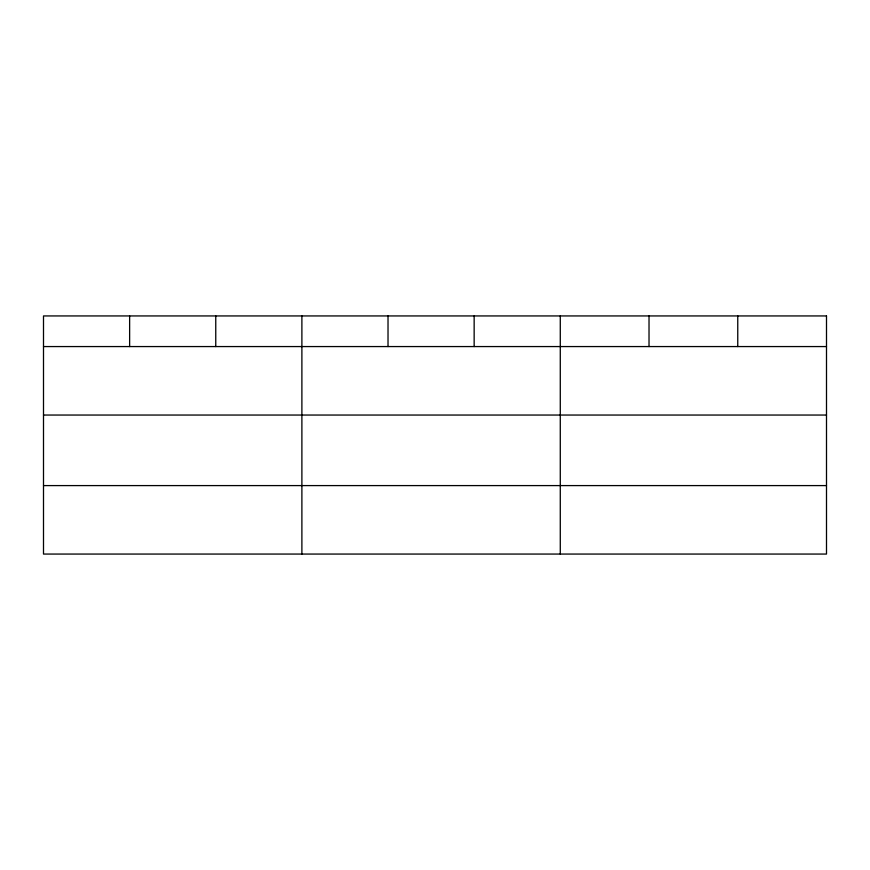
<?xml version="1.0" encoding="UTF-8"?>
<svg xmlns="http://www.w3.org/2000/svg" width="870" height="870" viewBox="0 0 870 870"><rect width="100%" height="100%" fill="white"/><g stroke="black" fill="none" stroke-linecap="round" stroke-linejoin="round"><path stroke-width="1.3" d="M43.5 346.564L826.5 346.564M43.5 415.044L826.5 415.044M43.5 485.59L826.5 485.59M737.76 315.94L737.76 346.564M649.02 315.94L649.02 346.564M560.28 315.94L560.28 554.059M474.15 315.94L474.15 346.564M388.02 315.94L388.02 346.564M301.89 315.94L301.89 554.059M215.76 315.94L215.76 346.564M129.63 315.94L129.63 346.564M826.5 315.94L43.5 315.94L43.5 554.059L826.5 554.059L826.5 315.94"/></g></svg>
